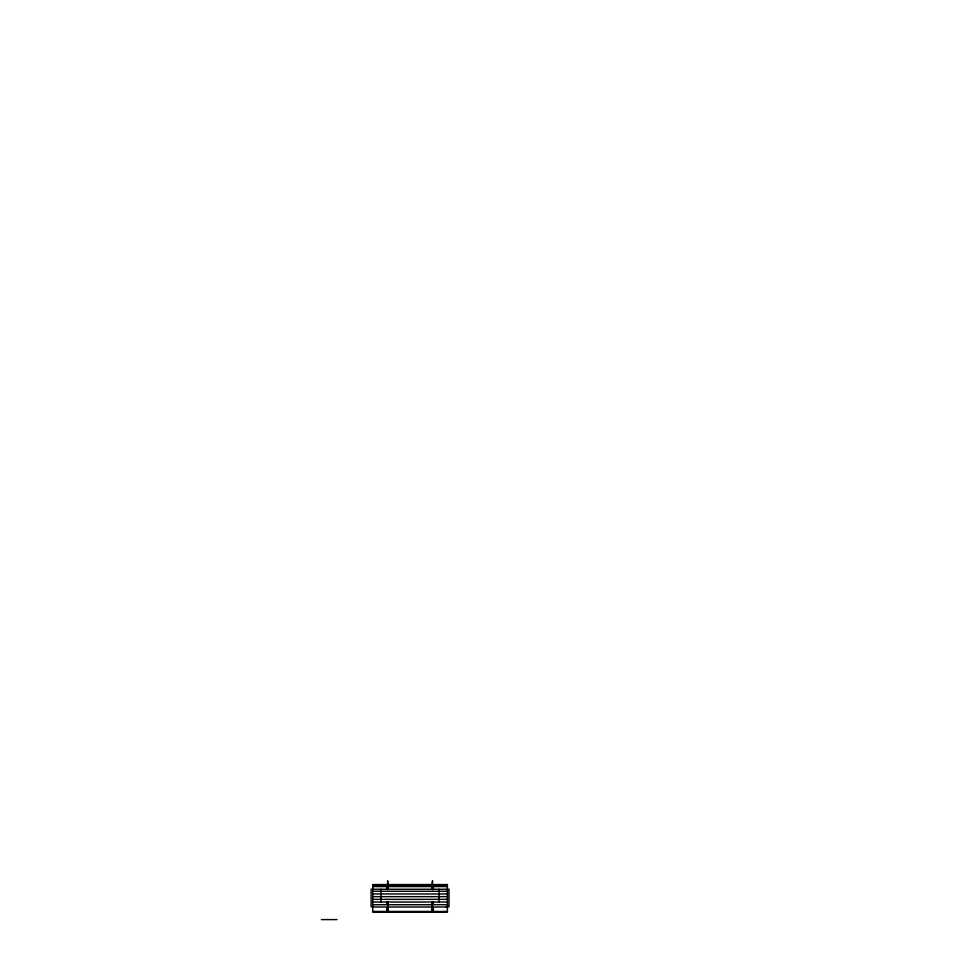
<?xml version="1.0" encoding="UTF-8"?>
<svg xmlns="http://www.w3.org/2000/svg" width="968" height="968" viewBox="0 0 968 968"><rect width="100%" height="100%" fill="white"/><g stroke="black" fill="none" stroke-linecap="round" stroke-linejoin="round"><path stroke-width="1.45" d="M372.728 884.958L447.41 884.958M372.728 886.567L386.776 886.567L386.776 889.253M388.253 886.567L431.885 886.567M447.41 886.567L433.361 886.567L433.361 889.253M372.728 891.274L447.41 891.274M372.728 893.96L447.41 893.96M372.728 896.658L447.41 896.658M372.728 899.345L447.41 899.345M372.728 902.031L447.41 902.031M372.728 904.717L386.776 904.717L386.776 902.031M388.253 904.717L431.885 904.717M447.41 904.717L433.361 904.717L433.361 902.031M372.728 906.738L371.107 906.738L371.107 889.253L449.019 889.253L449.019 906.738L446.212 906.738M372.728 907.004L386.776 907.004L386.776 911.445M388.253 907.004L431.885 907.004M447.41 907.004L433.361 907.004L433.361 911.445M372.728 911.445L447.41 911.445M321.412 919.6L337.009 919.6M439.109 889.253L439.109 902.031M432.49 889.737L432.49 880.783L431.885 889.253M432.49 901.668L432.49 912.11M431.885 902.031L431.885 912.11M388.253 889.253L387.648 880.783L387.648 889.737M388.253 902.031L388.253 912.11M387.648 901.668L387.648 912.11M381.029 889.253L381.029 902.031M447.41 884.558L372.728 884.558L372.728 912.11L447.41 912.11L447.41 884.558"/></g></svg>
